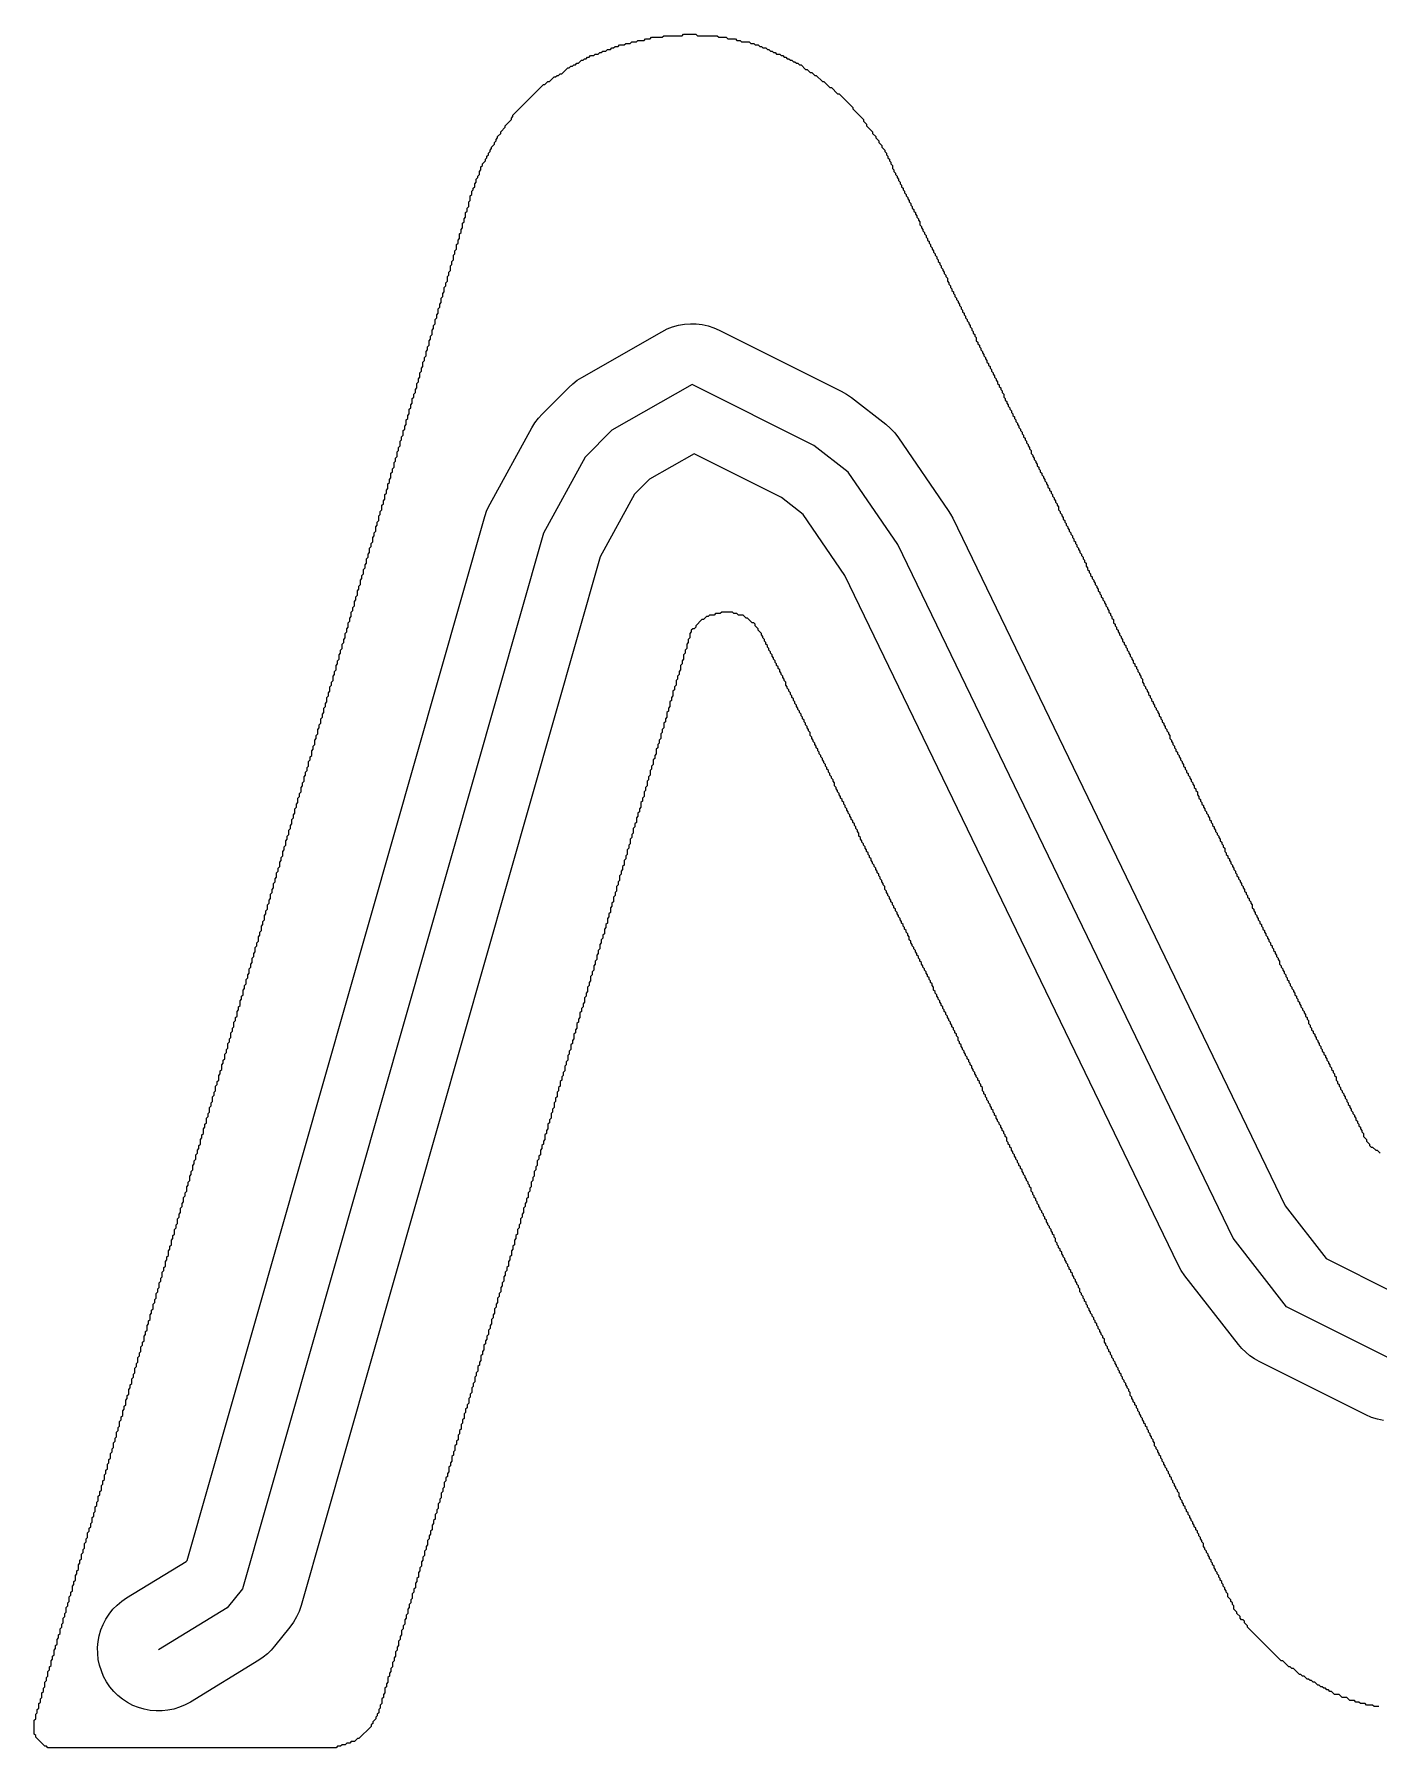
# Model space of a CAD drawing. Header units: millimetres. Extents: x 0 to 1730, y 0 to 225.
# Drawn here: x 904.6 to 992.8, y 56.8 to 169.2 of the extents above; entities that cross this region are included whole.
import ezdxf

# ---------------------------------------------------------------- set-up
doc = ezdxf.new("R2010")
doc.units = ezdxf.units.MM
for name, color, linetype in [('CENTERLINE', 1, 'Continuous'), ('GROOVE_8MM', 3, 'Continuous'), ('OUTLINE', 7, 'Continuous')]:
    doc.layers.add(name, color=color, linetype=linetype)

msp = doc.modelspace()

# ---------------------------------------------------------------- linework, layer by layer
at = {"layer": 'CENTERLINE'}
msp.add_lwpolyline([(1072.5, 63.22), (1067.5, 66.72), (1049.75, 134.72), (1046.25, 141.22), (1040.25, 145.47), (1039.5, 145.47), (1031, 141.22), (1027, 136.22), (1004.75, 90.22), (1001.5, 85.97), (993.75, 82.22), (986.75, 85.72), (983.25, 90.22), (961.25, 135.72), (958, 140.47), (955.75, 142.22), (947.75, 146.22), (942.5, 143.22), (940.75, 141.47), (938, 136.47), (918.25, 67.22), (917.25, 65.97), (912.75, 63.22)], dxfattribs=at)
at = {"layer": 'GROOVE_8MM'}
msp.add_lwpolyline([(993.12, 78.27), (992.72, 78.35), (992.33, 78.47), (991.96, 78.64), (984.96, 82.14), (984.65, 82.31), (984.35, 82.51), (984.08, 82.74), (983.82, 82.99), (983.59, 83.26), (980.09, 87.76), (979.85, 88.11), (979.65, 88.47), (957.78, 133.7), (955.05, 137.69), (953.61, 138.81), (947.88, 141.68), (944.95, 140.01), (943.98, 139.04), (941.72, 134.93), (922.1, 66.12), (921.97, 65.74), (921.8, 65.38), (921.61, 65.04), (921.37, 64.72), (920.37, 63.47), (920.14, 63.2), (919.89, 62.96), (919.62, 62.75), (919.34, 62.55), (914.84, 59.8), (914.49, 59.61), (914.13, 59.46), (913.76, 59.34), (913.37, 59.26), (912.98, 59.22), (912.59, 59.22), (912.2, 59.25), (911.81, 59.33), (911.43, 59.44), (911.07, 59.58), (910.72, 59.77), (910.39, 59.98), (910.09, 60.23), (909.81, 60.5), (909.56, 60.8), (909.34, 61.13), (909.15, 61.47), (909, 61.84), (908.88, 62.21), (908.8, 62.59), (908.76, 62.98), (908.75, 63.38), (908.79, 63.77), (908.86, 64.15), (908.97, 64.53), (909.12, 64.89), (909.3, 65.24), (909.52, 65.57), (909.76, 65.88), (910.04, 66.16), (910.34, 66.41), (910.66, 66.63), (914.57, 69.01), (914.62, 69.09), (934.15, 137.56), (934.3, 137.99), (934.5, 138.39), (937.25, 143.39), (937.44, 143.71), (937.67, 144.02), (937.92, 144.29), (939.67, 146.04), (939.93, 146.28), (940.22, 146.5), (940.52, 146.69), (945.77, 149.69), (946.12, 149.87), (946.48, 150.01), (946.86, 150.12), (947.25, 150.18), (947.64, 150.21), (948.03, 150.21), (948.42, 150.16), (948.81, 150.07), (949.18, 149.95), (949.54, 149.79), (957.54, 145.79), (957.88, 145.6), (958.21, 145.37), (960.46, 143.62), (960.77, 143.35), (961.05, 143.05), (961.3, 142.72), (964.55, 137.97), (964.71, 137.72), (964.85, 137.46), (986.67, 92.34), (989.35, 88.89), (993.78, 86.67)], dxfattribs=at)
at = {"layer": 'OUTLINE'}
msp.add_lwpolyline([(992.8, 59.5), (992.5, 59.5), (992.4, 59.6), (992, 59.6), (991.9, 59.7), (991.6, 59.7), (991.5, 59.8), (991.3, 59.8), (991.2, 59.9), (990.9, 59.9), (990.7, 60.1), (990.4, 60.1), (990.2, 60.3), (989.9, 60.3), (989.7, 60.5), (989.6, 60.5), (989.5, 60.6), (989.4, 60.6), (989.3, 60.7), (989.2, 60.7), (989.1, 60.8), (989, 60.8), (988.9, 60.9), (988.8, 60.9), (988.6, 61.1), (988.5, 61.1), (988.4, 61.2), (988.3, 61.2), (988.2, 61.3), (988.1, 61.3), (987.9, 61.5), (987.8, 61.5), (987.7, 61.6), (987.6, 61.6), (987.2, 62), (987.1, 62), (987, 62.1), (986.9, 62.1), (986.5, 62.5), (986.4, 62.5), (984.2, 64.7), (984.2, 64.8), (984, 65), (984, 65.1), (983.9, 65.2), (983.8, 65.2), (983.7, 65.3), (983.7, 65.4), (983.5, 65.6), (983.5, 65.7), (983.3, 65.9), (983.3, 66.1), (983.2, 66.2), (983.2, 66.3), (983.1, 66.4), (983.1, 66.5), (982.9, 66.7), (982.9, 66.9), (982.8, 67), (982.8, 67.1), (982.7, 67.2), (982.7, 67.3), (982.6, 67.4), (982.6, 67.5), (982.5, 67.6), (982.5, 67.7), (982.4, 67.8), (982.4, 67.9), (982.3, 68), (982.3, 68.1), (982.2, 68.2), (982.2, 68.3), (982.1, 68.4), (982.1, 68.5), (982, 68.6), (982, 68.7), (981.9, 68.8), (981.9, 68.9), (981.8, 69), (981.8, 69.1), (981.7, 69.2), (981.7, 69.3), (981.6, 69.4), (981.6, 69.5), (981.5, 69.6), (981.5, 69.7), (981.4, 69.8), (981.4, 69.9), (981.3, 70), (981.3, 70.2), (981.2, 70.3), (981.2, 70.4), (981.1, 70.5), (981.1, 70.6), (981, 70.7), (981, 70.8), (980.9, 70.9), (980.9, 71), (980.8, 71.1), (980.8, 71.2), (980.7, 71.3), (980.7, 71.4), (980.6, 71.5), (980.6, 71.6), (980.5, 71.7), (980.5, 71.8), (980.4, 71.9), (980.4, 72), (980.3, 72.1), (980.3, 72.2), (980.2, 72.3), (980.2, 72.4), (980.1, 72.5), (980.1, 72.6), (980, 72.7), (980, 72.8), (979.9, 72.9), (979.9, 73), (979.8, 73.1), (979.8, 73.2), (979.7, 73.3), (979.7, 73.5), (979.6, 73.6), (979.6, 73.7), (979.5, 73.8), (979.5, 73.9), (979.4, 74), (979.4, 74.1), (979.3, 74.2), (979.3, 74.3), (979.2, 74.4), (979.2, 74.5), (979.1, 74.6), (979.1, 74.7), (979, 74.8), (979, 74.9), (978.9, 75), (978.9, 75.1), (978.8, 75.2), (978.8, 75.3), (978.7, 75.4), (978.7, 75.5), (978.6, 75.6), (978.6, 75.7), (978.5, 75.8), (978.5, 75.9), (978.4, 76), (978.4, 76.1), (978.3, 76.2), (978.3, 76.3), (978.2, 76.4), (978.2, 76.5), (978.1, 76.6), (978.1, 76.8), (978, 76.9), (978, 77), (977.9, 77.1), (977.9, 77.2), (977.8, 77.3), (977.8, 77.4), (977.7, 77.5), (977.7, 77.6), (977.6, 77.7), (977.6, 77.8), (977.5, 77.9), (977.5, 78), (977.4, 78.1), (977.4, 78.2), (977.3, 78.3), (977.3, 78.4), (977.2, 78.5), (977.2, 78.6), (977.1, 78.7), (977.1, 78.8), (977, 78.9), (977, 79), (976.9, 79.1), (976.9, 79.2), (976.8, 79.3), (976.8, 79.4), (976.7, 79.5), (976.7, 79.6), (976.6, 79.7), (976.6, 79.8), (976.5, 79.9), (976.5, 80.1), (976.4, 80.2), (976.4, 80.3), (976.3, 80.4), (976.3, 80.5), (976.2, 80.6), (976.2, 80.7), (976.1, 80.8), (976.1, 80.9), (976, 81), (976, 81.1), (975.9, 81.2), (975.9, 81.3), (975.8, 81.4), (975.8, 81.5), (975.7, 81.6), (975.7, 81.7), (975.6, 81.8), (975.6, 81.9), (975.5, 82), (975.5, 82.1), (975.4, 82.2), (975.4, 82.3), (975.3, 82.4), (975.3, 82.5), (975.2, 82.6), (975.2, 82.7), (975.1, 82.8), (975.1, 82.9), (975, 83), (975, 83.1), (974.9, 83.2), (974.9, 83.3), (974.8, 83.4), (974.8, 83.6), (974.7, 83.7), (974.7, 83.8), (974.6, 83.9), (974.6, 84), (974.5, 84.1), (974.5, 84.2), (974.4, 84.3), (974.4, 84.4), (974.3, 84.5), (974.3, 84.6), (974.2, 84.7), (974.2, 84.8), (974.1, 84.9), (974.1, 85), (974, 85.1), (974, 85.2), (973.9, 85.3), (973.9, 85.4), (973.8, 85.5), (973.8, 85.6), (973.7, 85.7), (973.7, 85.8), (973.6, 85.9), (973.6, 86), (973.5, 86.1), (973.5, 86.2), (973.4, 86.3), (973.4, 86.4), (973.3, 86.5), (973.3, 86.6), (973.2, 86.7), (973.2, 86.9), (973.1, 87), (973.1, 87.1), (973, 87.2), (973, 87.3), (972.9, 87.4), (972.9, 87.5), (972.8, 87.6), (972.8, 87.7), (972.7, 87.8), (972.7, 87.9), (972.6, 88), (972.6, 88.1), (972.5, 88.2), (972.5, 88.3), (972.4, 88.4), (972.4, 88.5), (972.3, 88.6), (972.3, 88.7), (972.2, 88.8), (972.2, 88.9), (972.1, 89), (972.1, 89.1), (972, 89.2), (972, 89.3), (971.9, 89.4), (971.9, 89.5), (971.8, 89.6), (971.8, 89.7), (971.7, 89.8), (971.7, 89.9), (971.6, 90), (971.6, 90.2), (971.5, 90.3), (971.5, 90.4), (971.4, 90.5), (971.4, 90.6), (971.3, 90.7), (971.3, 90.8), (971.2, 90.9), (971.2, 91), (971.1, 91.1), (971.1, 91.2), (971, 91.3), (971, 91.4), (970.9, 91.5), (970.9, 91.6), (970.8, 91.7), (970.8, 91.8), (970.7, 91.9), (970.7, 92), (970.6, 92.1), (970.6, 92.2), (970.5, 92.3), (970.5, 92.4), (970.4, 92.5), (970.4, 92.6), (970.3, 92.7), (970.3, 92.8), (970.2, 92.9), (970.2, 93), (970.1, 93.1), (970.1, 93.2), (970, 93.3), (970, 93.5), (969.9, 93.6), (969.9, 93.7), (969.8, 93.8), (969.8, 93.9), (969.7, 94), (969.7, 94.1), (969.6, 94.2), (969.6, 94.3), (969.5, 94.4), (969.5, 94.5), (969.4, 94.6), (969.4, 94.7), (969.3, 94.8), (969.3, 94.9), (969.2, 95), (969.2, 95.1), (969.1, 95.2), (969.1, 95.3), (969, 95.4), (969, 95.5), (968.9, 95.6), (968.9, 95.7), (968.8, 95.8), (968.8, 95.9), (968.7, 96), (968.7, 96.1), (968.6, 96.2), (968.6, 96.3), (968.5, 96.4), (968.5, 96.5), (968.4, 96.6), (968.4, 96.8), (968.3, 96.9), (968.3, 97), (968.2, 97.1), (968.2, 97.2), (968.1, 97.3), (968.1, 97.4), (968, 97.5), (968, 97.6), (967.9, 97.7), (967.9, 97.8), (967.8, 97.9), (967.8, 98), (967.7, 98.1), (967.7, 98.2), (967.6, 98.3), (967.6, 98.4), (967.5, 98.5), (967.5, 98.6), (967.4, 98.7), (967.4, 98.8), (967.3, 98.9), (967.3, 99), (967.2, 99.1), (967.2, 99.2), (967.1, 99.3), (967.1, 99.4), (967, 99.5), (967, 99.6), (966.9, 99.7), (966.9, 99.8), (966.8, 99.9), (966.8, 100.1), (966.7, 100.2), (966.7, 100.3), (966.6, 100.4), (966.6, 100.5), (966.5, 100.6), (966.5, 100.7), (966.4, 100.8), (966.4, 100.9), (966.3, 101), (966.3, 101.1), (966.2, 101.2), (966.2, 101.3), (966.1, 101.4), (966.1, 101.5), (966, 101.6), (966, 101.7), (965.9, 101.8), (965.9, 101.9), (965.8, 102), (965.8, 102.1), (965.7, 102.2), (965.7, 102.3), (965.6, 102.4), (965.6, 102.5), (965.5, 102.6), (965.5, 102.7), (965.4, 102.8), (965.4, 102.9), (965.3, 103), (965.3, 103.1), (965.2, 103.2), (965.2, 103.4), (965.1, 103.5), (965.1, 103.6), (965, 103.7), (965, 103.8), (964.9, 103.9), (964.9, 104), (964.8, 104.1), (964.8, 104.2), (964.7, 104.3), (964.7, 104.4), (964.6, 104.5), (964.6, 104.6), (964.5, 104.7), (964.5, 104.8), (964.4, 104.9), (964.4, 105), (964.3, 105.1), (964.3, 105.2), (964.2, 105.3), (964.2, 105.4), (964.1, 105.5), (964.1, 105.6), (964, 105.7), (964, 105.8), (963.9, 105.9), (963.9, 106), (963.8, 106.1), (963.8, 106.2), (963.7, 106.3), (963.7, 106.4), (963.6, 106.5), (963.6, 106.7), (963.5, 106.8), (963.5, 106.9), (963.4, 107), (963.4, 107.1), (963.3, 107.2), (963.3, 107.3), (963.2, 107.4), (963.2, 107.5), (963.1, 107.6), (963.1, 107.7), (963, 107.8), (963, 107.9), (962.9, 108), (962.9, 108.1), (962.8, 108.2), (962.8, 108.3), (962.7, 108.4), (962.7, 108.5), (962.6, 108.6), (962.6, 108.7), (962.5, 108.8), (962.5, 108.9), (962.4, 109), (962.4, 109.1), (962.3, 109.2), (962.3, 109.3), (962.2, 109.4), (962.2, 109.5), (962.1, 109.6), (962.1, 109.7), (962, 109.8), (962, 110), (961.9, 110.1), (961.9, 110.2), (961.8, 110.3), (961.8, 110.4), (961.7, 110.5), (961.7, 110.6), (961.6, 110.7), (961.6, 110.8), (961.5, 110.9), (961.5, 111), (961.4, 111.1), (961.4, 111.2), (961.3, 111.3), (961.3, 111.4), (961.2, 111.5), (961.2, 111.6), (961.1, 111.7), (961.1, 111.8), (961, 111.9), (961, 112), (960.9, 112.1), (960.9, 112.2), (960.8, 112.3), (960.8, 112.4), (960.7, 112.5), (960.7, 112.6), (960.6, 112.7), (960.6, 112.8), (960.5, 112.9), (960.5, 113), (960.4, 113.1), (960.4, 113.3), (960.3, 113.4), (960.3, 113.5), (960.2, 113.6), (960.2, 113.7), (960.1, 113.8), (960.1, 113.9), (960, 114), (960, 114.1), (959.9, 114.2), (959.9, 114.3), (959.8, 114.4), (959.8, 114.5), (959.7, 114.6), (959.7, 114.7), (959.6, 114.8), (959.6, 114.9), (959.5, 115), (959.5, 115.1), (959.4, 115.2), (959.4, 115.3), (959.3, 115.4), (959.3, 115.5), (959.2, 115.6), (959.2, 115.7), (959.1, 115.8), (959.1, 115.9), (959, 116), (959, 116.1), (958.9, 116.2), (958.9, 116.3), (958.8, 116.4), (958.8, 116.5), (958.7, 116.6), (958.7, 116.8), (958.6, 116.9), (958.6, 117), (958.5, 117.1), (958.5, 117.2), (958.4, 117.3), (958.4, 117.4), (958.3, 117.5), (958.3, 117.6), (958.2, 117.7), (958.2, 117.8), (958.1, 117.9), (958.1, 118), (958, 118.1), (958, 118.2), (957.9, 118.3), (957.9, 118.4), (957.8, 118.5), (957.8, 118.6), (957.7, 118.7), (957.7, 118.8), (957.6, 118.9), (957.6, 119), (957.5, 119.1), (957.5, 119.2), (957.4, 119.3), (957.4, 119.4), (957.3, 119.5), (957.3, 119.6), (957.2, 119.7), (957.2, 119.8), (957.1, 119.9), (957.1, 120.1), (957, 120.2), (957, 120.3), (956.9, 120.4), (956.9, 120.5), (956.8, 120.6), (956.8, 120.7), (956.7, 120.8), (956.7, 120.9), (956.6, 121), (956.6, 121.1), (956.5, 121.2), (956.5, 121.3), (956.4, 121.4), (956.4, 121.5), (956.3, 121.6), (956.3, 121.7), (956.2, 121.8), (956.2, 121.9), (956.1, 122), (956.1, 122.1), (956, 122.2), (956, 122.3), (955.9, 122.4), (955.9, 122.5), (955.8, 122.6), (955.8, 122.7), (955.7, 122.8), (955.7, 122.9), (955.6, 123), (955.6, 123.1), (955.5, 123.2), (955.5, 123.4), (955.4, 123.5), (955.4, 123.6), (955.3, 123.7), (955.3, 123.8), (955.2, 123.9), (955.2, 124), (955.1, 124.1), (955.1, 124.2), (955, 124.3), (955, 124.4), (954.9, 124.5), (954.9, 124.6), (954.8, 124.7), (954.8, 124.8), (954.7, 124.9), (954.7, 125), (954.6, 125.1), (954.6, 125.2), (954.5, 125.3), (954.5, 125.4), (954.4, 125.5), (954.4, 125.6), (954.3, 125.7), (954.3, 125.8), (954.2, 125.9), (954.2, 126), (954.1, 126.1), (954.1, 126.2), (954, 126.3), (954, 126.4), (953.9, 126.5), (953.9, 126.7), (953.8, 126.8), (953.8, 126.9), (953.7, 127), (953.7, 127.1), (953.6, 127.2), (953.6, 127.3), (953.5, 127.4), (953.5, 127.5), (953.4, 127.6), (953.4, 127.7), (953.3, 127.8), (953.3, 127.9), (953.2, 128), (953.2, 128.1), (953.1, 128.2), (953.1, 128.3), (953, 128.4), (953, 128.5), (952.9, 128.6), (952.9, 128.7), (952.8, 128.8), (952.8, 128.9), (952.7, 129), (952.7, 129.1), (952.6, 129.2), (952.6, 129.3), (952.5, 129.4), (952.5, 129.5), (952.4, 129.6), (952.4, 129.7), (952.3, 129.8), (952.3, 129.9), (952.1, 130.1), (952.1, 130.2), (951.9, 130.4), (951.9, 130.5), (951.8, 130.6), (951.7, 130.6), (951.4, 130.9), (951.3, 130.9), (951.1, 131.1), (950.8, 131.1), (950.7, 131.2), (950.5, 131.2), (950.4, 131.3), (949.7, 131.3), (949.6, 131.2), (949.3, 131.2), (949.2, 131.1), (948.9, 131.1), (948.8, 131), (948.7, 131), (948.5, 130.8), (948.4, 130.8), (948, 130.4), (948, 130.3), (947.9, 130.2), (947.8, 130.2), (947.7, 130.1), (947.7, 130), (947.6, 129.9), (947.6, 129.6), (947.5, 129.5), (947.5, 129.3), (947.4, 129.2), (947.4, 128.9), (947.3, 128.8), (947.3, 128.6), (947.2, 128.5), (947.2, 128.2), (947.1, 128.1), (947.1, 127.9), (947, 127.8), (947, 127.5), (946.9, 127.4), (946.9, 127.2), (946.8, 127.1), (946.8, 126.9), (946.7, 126.8), (946.7, 126.5), (946.6, 126.4), (946.6, 126.2), (946.5, 126.1), (946.5, 125.8), (946.4, 125.7), (946.4, 125.5), (946.3, 125.4), (946.3, 125.1), (946.2, 125), (946.2, 124.8), (946.1, 124.7), (946.1, 124.4), (946, 124.3), (946, 124.1), (945.9, 124), (945.9, 123.7), (945.8, 123.6), (945.8, 123.4), (945.7, 123.3), (945.7, 123), (945.6, 122.9), (945.6, 122.7), (945.5, 122.6), (945.5, 122.4), (945.4, 122.3), (945.4, 122), (945.3, 121.9), (945.3, 121.7), (945.2, 121.6), (945.2, 121.3), (945.1, 121.2), (945.1, 121), (945, 120.9), (945, 120.6), (944.9, 120.5), (944.9, 120.3), (944.8, 120.2), (944.8, 119.9), (944.7, 119.8), (944.7, 119.6), (944.6, 119.5), (944.6, 119.2), (944.5, 119.1), (944.5, 118.9), (944.4, 118.8), (944.4, 118.5), (944.3, 118.4), (944.3, 118.2), (944.2, 118.1), (944.2, 117.9), (944.1, 117.8), (944.1, 117.5), (944, 117.4), (944, 117.2), (943.9, 117.1), (943.9, 116.8), (943.8, 116.7), (943.8, 116.5), (943.7, 116.4), (943.7, 116.1), (943.6, 116), (943.6, 115.8), (943.5, 115.7), (943.5, 115.4), (943.4, 115.3), (943.4, 115.1), (943.3, 115), (943.3, 114.7), (943.2, 114.6), (943.2, 114.4), (943.1, 114.3), (943.1, 114.1), (943, 114), (943, 113.7), (942.9, 113.6), (942.9, 113.4), (942.8, 113.3), (942.8, 113), (942.7, 112.9), (942.7, 112.7), (942.6, 112.6), (942.6, 112.3), (942.5, 112.2), (942.5, 112), (942.4, 111.9), (942.4, 111.6), (942.3, 111.5), (942.3, 111.3), (942.2, 111.2), (942.2, 110.9), (942.1, 110.8), (942.1, 110.6), (942, 110.5), (942, 110.2), (941.9, 110.1), (941.9, 109.9), (941.8, 109.8), (941.8, 109.6), (941.7, 109.5), (941.7, 109.2), (941.6, 109.1), (941.6, 108.9), (941.5, 108.8), (941.5, 108.5), (941.4, 108.4), (941.4, 108.2), (941.3, 108.1), (941.3, 107.8), (941.2, 107.7), (941.2, 107.5), (941.1, 107.4), (941.1, 107.1), (941, 107), (941, 106.8), (940.9, 106.7), (940.9, 106.4), (940.8, 106.3), (940.8, 106.1), (940.7, 106), (940.7, 105.7), (940.6, 105.6), (940.6, 105.4), (940.5, 105.3), (940.5, 105.1), (940.4, 105), (940.4, 104.7), (940.3, 104.6), (940.3, 104.4), (940.2, 104.3), (940.2, 104), (940.1, 103.9), (940.1, 103.7), (940, 103.6), (940, 103.3), (939.9, 103.2), (939.9, 103), (939.8, 102.9), (939.8, 102.6), (939.7, 102.5), (939.7, 102.3), (939.6, 102.2), (939.6, 101.9), (939.5, 101.8), (939.5, 101.6), (939.4, 101.5), (939.4, 101.2), (939.3, 101.1), (939.3, 100.9), (939.2, 100.8), (939.2, 100.6), (939.1, 100.5), (939.1, 100.2), (939, 100.1), (939, 99.9), (938.9, 99.8), (938.9, 99.5), (938.8, 99.4), (938.8, 99.2), (938.7, 99.1), (938.7, 98.8), (938.6, 98.7), (938.6, 98.5), (938.5, 98.4), (938.5, 98.1), (938.4, 98), (938.4, 97.8), (938.3, 97.7), (938.3, 97.4), (938.2, 97.3), (938.2, 97.1), (938.1, 97), (938.1, 96.7), (938, 96.6), (938, 96.4), (937.9, 96.3), (937.9, 96.1), (937.8, 96), (937.8, 95.7), (937.7, 95.6), (937.7, 95.4), (937.6, 95.3), (937.6, 95), (937.5, 94.9), (937.5, 94.7), (937.4, 94.6), (937.4, 94.3), (937.3, 94.2), (937.3, 94), (937.2, 93.9), (937.2, 93.6), (937.1, 93.5), (937.1, 93.3), (937, 93.2), (937, 92.9), (936.9, 92.8), (936.9, 92.6), (936.8, 92.5), (936.8, 92.3), (936.7, 92.2), (936.7, 91.9), (936.6, 91.8), (936.6, 91.6), (936.5, 91.5), (936.5, 91.2), (936.4, 91.1), (936.4, 90.9), (936.3, 90.8), (936.3, 90.5), (936.2, 90.4), (936.2, 90.2), (936.1, 90.1), (936.1, 89.8), (936, 89.7), (936, 89.5), (935.9, 89.4), (935.9, 89.1), (935.8, 89), (935.8, 88.8), (935.7, 88.7), (935.7, 88.4), (935.6, 88.3), (935.6, 88.1), (935.5, 88), (935.5, 87.8), (935.4, 87.7), (935.4, 87.4), (935.3, 87.3), (935.3, 87.1), (935.2, 87), (935.2, 86.7), (935.1, 86.6), (935.1, 86.4), (935, 86.3), (935, 86), (934.9, 85.9), (934.9, 85.7), (934.8, 85.6), (934.8, 85.3), (934.7, 85.2), (934.7, 85), (934.6, 84.9), (934.6, 84.6), (934.5, 84.5), (934.5, 84.3), (934.4, 84.2), (934.4, 83.9), (934.3, 83.8), (934.3, 83.6), (934.2, 83.5), (934.2, 83.3), (934.1, 83.2), (934.1, 82.9), (934, 82.8), (934, 82.6), (933.9, 82.5), (933.9, 82.2), (933.8, 82.1), (933.8, 81.9), (933.7, 81.8), (933.7, 81.5), (933.6, 81.4), (933.6, 81.2), (933.5, 81.1), (933.5, 80.8), (933.4, 80.7), (933.4, 80.5), (933.3, 80.4), (933.3, 80.1), (933.2, 80), (933.2, 79.8), (933.1, 79.7), (933.1, 79.4), (933, 79.3), (933, 79.1), (932.9, 79), (932.9, 78.8), (932.8, 78.7), (932.8, 78.4), (932.7, 78.3), (932.7, 78.1), (932.6, 78), (932.6, 77.7), (932.5, 77.6), (932.5, 77.4), (932.4, 77.3), (932.4, 77), (932.3, 76.9), (932.3, 76.7), (932.2, 76.6), (932.2, 76.3), (932.1, 76.2), (932.1, 76), (932, 75.9), (932, 75.6), (931.9, 75.5), (931.9, 75.3), (931.8, 75.2), (931.8, 74.9), (931.7, 74.8), (931.7, 74.6), (931.6, 74.5), (931.6, 74.3), (931.5, 74.2), (931.5, 73.9), (931.4, 73.8), (931.4, 73.6), (931.3, 73.5), (931.3, 73.2), (931.2, 73.1), (931.2, 72.9), (931.1, 72.8), (931.1, 72.5), (931, 72.4), (931, 72.2), (930.9, 72.1), (930.9, 71.8), (930.8, 71.7), (930.8, 71.5), (930.7, 71.4), (930.7, 71.1), (930.6, 71), (930.6, 70.8), (930.5, 70.7), (930.5, 70.5), (930.4, 70.4), (930.4, 70.1), (930.3, 70), (930.3, 69.8), (930.2, 69.7), (930.2, 69.4), (930.1, 69.3), (930.1, 69.1), (930, 69), (930, 68.7), (929.9, 68.6), (929.9, 68.4), (929.8, 68.3), (929.8, 68), (929.7, 67.9), (929.7, 67.7), (929.6, 67.6), (929.6, 67.3), (929.5, 67.2), (929.5, 67), (929.4, 66.9), (929.4, 66.6), (929.3, 66.5), (929.3, 66.3), (929.2, 66.2), (929.2, 66), (929.1, 65.9), (929.1, 65.6), (929, 65.5), (929, 65.3), (928.9, 65.2), (928.9, 64.9), (928.8, 64.8), (928.8, 64.6), (928.7, 64.5), (928.7, 64.2), (928.6, 64.1), (928.6, 63.9), (928.5, 63.8), (928.5, 63.5), (928.4, 63.4), (928.4, 63.2), (928.3, 63.1), (928.3, 62.8), (928.2, 62.7), (928.2, 62.5), (928.1, 62.4), (928.1, 62.1), (928, 62), (928, 61.8), (927.9, 61.7), (927.9, 61.5), (927.8, 61.4), (927.8, 61.1), (927.7, 61), (927.7, 60.8), (927.6, 60.7), (927.6, 60.4), (927.5, 60.3), (927.5, 60.1), (927.4, 60), (927.4, 59.7), (927.3, 59.6), (927.3, 59.4), (927.2, 59.3), (927.2, 59.1), (927.1, 59), (927.1, 58.9), (927, 58.8), (927, 58.7), (926.8, 58.5), (926.8, 58.4), (926.7, 58.3), (926.7, 58.2), (925.9, 57.4), (925.8, 57.4), (925.6, 57.2), (925.4, 57.2), (925.3, 57.1), (925.1, 57.1), (925, 57), (924.8, 57), (924.7, 56.9), (924.5, 56.9), (924.4, 56.8), (905.5, 56.8), (905.4, 56.9), (905.3, 56.9), (904.7, 57.5), (904.7, 57.6), (904.6, 57.7), (904.6, 58.6), (904.7, 58.7), (904.7, 59), (904.8, 59.1), (904.8, 59.3), (904.9, 59.4), (904.9, 59.7), (905, 59.8), (905, 60), (905.1, 60.1), (905.1, 60.4), (905.2, 60.5), (905.2, 60.7), (905.3, 60.8), (905.3, 61.1), (905.4, 61.2), (905.4, 61.4), (905.5, 61.5), (905.5, 61.8), (905.6, 61.9), (905.6, 62.1), (905.7, 62.2), (905.7, 62.5), (905.8, 62.6), (905.8, 62.8), (905.9, 62.9), (905.9, 63.2), (906, 63.3), (906, 63.5), (906.1, 63.6), (906.1, 63.9), (906.2, 64), (906.2, 64.2), (906.3, 64.3), (906.3, 64.6), (906.4, 64.7), (906.4, 64.9), (906.5, 65), (906.5, 65.3), (906.6, 65.4), (906.6, 65.6), (906.7, 65.7), (906.7, 66), (906.8, 66.1), (906.8, 66.3), (906.9, 66.4), (906.9, 66.7), (907, 66.8), (907, 67), (907.1, 67.1), (907.1, 67.4), (907.2, 67.5), (907.2, 67.7), (907.3, 67.8), (907.3, 68.1), (907.4, 68.2), (907.4, 68.4), (907.5, 68.5), (907.5, 68.8), (907.6, 68.9), (907.6, 69.1), (907.7, 69.2), (907.7, 69.5), (907.8, 69.6), (907.8, 69.8), (907.9, 69.9), (907.9, 70.2), (908, 70.3), (908, 70.5), (908.1, 70.6), (908.1, 70.9), (908.2, 71), (908.2, 71.2), (908.3, 71.3), (908.3, 71.5), (908.4, 71.6), (908.4, 71.9), (908.5, 72), (908.5, 72.2), (908.6, 72.3), (908.6, 72.6), (908.7, 72.7), (908.7, 72.9), (908.8, 73), (908.8, 73.3), (908.9, 73.4), (908.9, 73.6), (909, 73.7), (909, 74), (909.1, 74.1), (909.1, 74.3), (909.2, 74.4), (909.2, 74.7), (909.3, 74.8), (909.3, 75), (909.4, 75.1), (909.4, 75.4), (909.5, 75.5), (909.5, 75.7), (909.6, 75.8), (909.6, 76.1), (909.7, 76.2), (909.7, 76.4), (909.8, 76.5), (909.8, 76.8), (909.9, 76.9), (909.9, 77.1), (910, 77.2), (910, 77.5), (910.1, 77.6), (910.1, 77.8), (910.2, 77.9), (910.2, 78.2), (910.3, 78.3), (910.3, 78.5), (910.4, 78.6), (910.4, 78.9), (910.5, 79), (910.5, 79.2), (910.6, 79.3), (910.6, 79.6), (910.7, 79.7), (910.7, 79.9), (910.8, 80), (910.8, 80.3), (910.9, 80.4), (910.9, 80.6), (911, 80.7), (911, 81), (911.1, 81.1), (911.1, 81.3), (911.2, 81.4), (911.2, 81.7), (911.3, 81.8), (911.3, 82), (911.4, 82.1), (911.4, 82.4), (911.5, 82.5), (911.5, 82.7), (911.6, 82.8), (911.6, 83.1), (911.7, 83.2), (911.7, 83.4), (911.8, 83.5), (911.8, 83.8), (911.9, 83.9), (911.9, 84.1), (912, 84.2), (912, 84.5), (912.1, 84.6), (912.1, 84.8), (912.2, 84.9), (912.2, 85.2), (912.3, 85.3), (912.3, 85.5), (912.4, 85.6), (912.4, 85.9), (912.5, 86), (912.5, 86.2), (912.6, 86.3), (912.6, 86.6), (912.7, 86.7), (912.7, 86.9), (912.8, 87), (912.8, 87.3), (912.9, 87.4), (912.9, 87.6), (913, 87.7), (913, 88), (913.1, 88.1), (913.1, 88.3), (913.2, 88.4), (913.2, 88.7), (913.3, 88.8), (913.3, 89), (913.4, 89.1), (913.4, 89.4), (913.5, 89.5), (913.5, 89.7), (913.6, 89.8), (913.6, 90.1), (913.7, 90.2), (913.7, 90.4), (913.8, 90.5), (913.8, 90.8), (913.9, 90.9), (913.9, 91.1), (914, 91.2), (914, 91.5), (914.1, 91.6), (914.1, 91.8), (914.2, 91.9), (914.2, 92.2), (914.3, 92.3), (914.3, 92.5), (914.4, 92.6), (914.4, 92.9), (914.5, 93), (914.5, 93.2), (914.6, 93.3), (914.6, 93.6), (914.7, 93.7), (914.7, 93.9), (914.8, 94), (914.8, 94.3), (914.9, 94.4), (914.9, 94.6), (915, 94.7), (915, 95), (915.1, 95.1), (915.1, 95.3), (915.2, 95.4), (915.2, 95.7), (915.3, 95.8), (915.3, 96), (915.4, 96.1), (915.4, 96.3), (915.5, 96.4), (915.5, 96.7), (915.6, 96.8), (915.6, 97), (915.7, 97.1), (915.7, 97.4), (915.8, 97.5), (915.8, 97.7), (915.9, 97.8), (915.9, 98.1), (916, 98.2), (916, 98.4), (916.1, 98.5), (916.1, 98.8), (916.2, 98.9), (916.2, 99.1), (916.3, 99.2), (916.3, 99.5), (916.4, 99.6), (916.4, 99.8), (916.5, 99.9), (916.5, 100.2), (916.6, 100.3), (916.6, 100.5), (916.7, 100.6), (916.7, 100.9), (916.8, 101), (916.8, 101.2), (916.9, 101.3), (916.9, 101.6), (917, 101.7), (917, 101.9), (917.1, 102), (917.1, 102.3), (917.2, 102.4), (917.2, 102.6), (917.3, 102.7), (917.3, 103), (917.4, 103.1), (917.4, 103.3), (917.5, 103.4), (917.5, 103.7), (917.6, 103.8), (917.6, 104), (917.7, 104.1), (917.7, 104.4), (917.8, 104.5), (917.8, 104.7), (917.9, 104.8), (917.9, 105.1), (918, 105.2), (918, 105.4), (918.1, 105.5), (918.1, 105.8), (918.2, 105.9), (918.2, 106.1), (918.3, 106.2), (918.3, 106.5), (918.4, 106.6), (918.4, 106.8), (918.5, 106.9), (918.5, 107.2), (918.6, 107.3), (918.6, 107.5), (918.7, 107.6), (918.7, 107.9), (918.8, 108), (918.8, 108.2), (918.9, 108.3), (918.9, 108.6), (919, 108.7), (919, 108.9), (919.1, 109), (919.1, 109.3), (919.2, 109.4), (919.2, 109.6), (919.3, 109.7), (919.3, 110), (919.4, 110.1), (919.4, 110.3), (919.5, 110.4), (919.5, 110.7), (919.6, 110.8), (919.6, 111), (919.7, 111.1), (919.7, 111.4), (919.8, 111.5), (919.8, 111.7), (919.9, 111.8), (919.9, 112.1), (920, 112.2), (920, 112.4), (920.1, 112.5), (920.1, 112.8), (920.2, 112.9), (920.2, 113.1), (920.3, 113.2), (920.3, 113.5), (920.4, 113.6), (920.4, 113.8), (920.5, 113.9), (920.5, 114.2), (920.6, 114.3), (920.6, 114.5), (920.7, 114.6), (920.7, 114.9), (920.8, 115), (920.8, 115.2), (920.9, 115.3), (920.9, 115.6), (921, 115.7), (921, 115.9), (921.1, 116), (921.1, 116.3), (921.2, 116.4), (921.2, 116.6), (921.3, 116.7), (921.3, 117), (921.4, 117.1), (921.4, 117.3), (921.5, 117.4), (921.5, 117.7), (921.6, 117.8), (921.6, 118), (921.7, 118.1), (921.7, 118.4), (921.8, 118.5), (921.8, 118.7), (921.9, 118.8), (921.9, 119.1), (922, 119.2), (922, 119.4), (922.1, 119.5), (922.1, 119.8), (922.2, 119.9), (922.2, 120.1), (922.3, 120.2), (922.3, 120.5), (922.4, 120.6), (922.4, 120.8), (922.5, 120.9), (922.5, 121.1), (922.6, 121.2), (922.6, 121.5), (922.7, 121.6), (922.7, 121.8), (922.8, 121.9), (922.8, 122.2), (922.9, 122.3), (922.9, 122.5), (923, 122.6), (923, 122.9), (923.1, 123), (923.1, 123.2), (923.2, 123.3), (923.2, 123.6), (923.3, 123.7), (923.3, 123.9), (923.4, 124), (923.4, 124.3), (923.5, 124.4), (923.5, 124.6), (923.6, 124.7), (923.6, 125), (923.7, 125.1), (923.7, 125.3), (923.8, 125.4), (923.8, 125.7), (923.9, 125.8), (923.9, 126), (924, 126.1), (924, 126.4), (924.1, 126.5), (924.1, 126.7), (924.2, 126.8), (924.2, 127.1), (924.3, 127.2), (924.3, 127.4), (924.4, 127.5), (924.4, 127.8), (924.5, 127.9), (924.5, 128.1), (924.6, 128.2), (924.6, 128.5), (924.7, 128.6), (924.7, 128.8), (924.8, 128.9), (924.8, 129.2), (924.9, 129.3), (924.9, 129.5), (925, 129.6), (925, 129.9), (925.1, 130), (925.1, 130.2), (925.2, 130.3), (925.2, 130.6), (925.3, 130.7), (925.3, 130.9), (925.4, 131), (925.4, 131.3), (925.5, 131.4), (925.5, 131.6), (925.6, 131.7), (925.6, 132), (925.7, 132.1), (925.7, 132.3), (925.8, 132.4), (925.8, 132.7), (925.9, 132.8), (925.9, 133), (926, 133.1), (926, 133.4), (926.1, 133.5), (926.1, 133.7), (926.2, 133.8), (926.2, 134.1), (926.3, 134.2), (926.3, 134.4), (926.4, 134.5), (926.4, 134.8), (926.5, 134.9), (926.5, 135.1), (926.6, 135.2), (926.6, 135.5), (926.7, 135.6), (926.7, 135.8), (926.8, 135.9), (926.8, 136.2), (926.9, 136.3), (926.9, 136.5), (927, 136.6), (927, 136.9), (927.1, 137), (927.1, 137.2), (927.2, 137.3), (927.2, 137.6), (927.3, 137.7), (927.3, 137.9), (927.4, 138), (927.4, 138.3), (927.5, 138.4), (927.5, 138.6), (927.6, 138.7), (927.6, 139), (927.7, 139.1), (927.7, 139.3), (927.8, 139.4), (927.8, 139.7), (927.9, 139.8), (927.9, 140), (928, 140.1), (928, 140.4), (928.1, 140.5), (928.1, 140.7), (928.2, 140.8), (928.2, 141.1), (928.3, 141.2), (928.3, 141.4), (928.4, 141.5), (928.4, 141.8), (928.5, 141.9), (928.5, 142.1), (928.6, 142.2), (928.6, 142.5), (928.7, 142.6), (928.7, 142.8), (928.8, 142.9), (928.8, 143.2), (928.9, 143.3), (928.9, 143.5), (929, 143.6), (929, 143.9), (929.1, 144), (929.1, 144.2), (929.2, 144.3), (929.2, 144.6), (929.3, 144.7), (929.3, 144.9), (929.4, 145), (929.4, 145.3), (929.5, 145.4), (929.5, 145.6), (929.6, 145.7), (929.6, 145.9), (929.7, 146), (929.7, 146.3), (929.8, 146.4), (929.8, 146.6), (929.9, 146.7), (929.9, 147), (930, 147.1), (930, 147.3), (930.1, 147.4), (930.1, 147.7), (930.2, 147.8), (930.2, 148), (930.3, 148.1), (930.3, 148.4), (930.4, 148.5), (930.4, 148.7), (930.5, 148.8), (930.5, 149.1), (930.6, 149.2), (930.6, 149.4), (930.7, 149.5), (930.7, 149.8), (930.8, 149.9), (930.8, 150.1), (930.9, 150.2), (930.9, 150.5), (931, 150.6), (931, 150.8), (931.1, 150.9), (931.1, 151.2), (931.2, 151.3), (931.2, 151.5), (931.3, 151.6), (931.3, 151.9), (931.4, 152), (931.4, 152.2), (931.5, 152.3), (931.5, 152.6), (931.6, 152.7), (931.6, 152.9), (931.7, 153), (931.7, 153.3), (931.8, 153.4), (931.8, 153.6), (931.9, 153.7), (931.9, 154), (932, 154.1), (932, 154.3), (932.1, 154.4), (932.1, 154.7), (932.2, 154.8), (932.2, 155), (932.3, 155.1), (932.3, 155.4), (932.4, 155.5), (932.4, 155.7), (932.5, 155.8), (932.5, 156.1), (932.6, 156.2), (932.6, 156.4), (932.7, 156.5), (932.7, 156.8), (932.8, 156.9), (932.8, 157.1), (932.9, 157.2), (932.9, 157.5), (933, 157.6), (933, 157.8), (933.1, 157.9), (933.1, 158.2), (933.2, 158.3), (933.2, 158.6), (933.3, 158.7), (933.3, 158.9), (933.4, 159), (933.4, 159.1), (933.5, 159.2), (933.5, 159.4), (933.6, 159.5), (933.6, 159.7), (933.7, 159.8), (933.7, 159.9), (933.8, 160), (933.8, 160.2), (933.9, 160.3), (933.9, 160.5), (934, 160.6), (934, 160.7), (934.2, 160.9), (934.2, 161), (934.3, 161.1), (934.3, 161.2), (934.4, 161.3), (934.4, 161.4), (934.5, 161.5), (934.5, 161.6), (934.6, 161.7), (934.6, 161.8), (934.8, 162), (934.8, 162.1), (934.9, 162.2), (934.9, 162.3), (935, 162.4), (935, 162.5), (935.2, 162.7), (935.2, 162.8), (935.5, 163.1), (935.5, 163.2), (935.9, 163.6), (935.9, 163.7), (936, 163.8), (936, 163.9), (938, 165.9), (938.1, 165.9), (938.3, 166.1), (938.4, 166.1), (938.7, 166.4), (938.8, 166.4), (938.9, 166.5), (939, 166.5), (939.1, 166.6), (939.2, 166.6), (939.6, 167), (939.7, 167), (939.8, 167.1), (939.9, 167.1), (940, 167.2), (940.1, 167.2), (940.2, 167.3), (940.3, 167.3), (940.5, 167.5), (940.6, 167.5), (940.7, 167.6), (940.8, 167.6), (940.9, 167.7), (941, 167.7), (941.1, 167.8), (941.3, 167.8), (941.4, 167.9), (941.6, 167.9), (941.7, 168), (941.8, 168), (941.9, 168.1), (942.1, 168.1), (942.2, 168.2), (942.4, 168.2), (942.5, 168.3), (942.6, 168.3), (942.7, 168.4), (942.9, 168.4), (943, 168.5), (943.3, 168.5), (943.4, 168.6), (943.7, 168.6), (943.8, 168.7), (944.1, 168.7), (944.2, 168.8), (944.6, 168.8), (944.7, 168.9), (945, 168.9), (945.1, 169), (945.8, 169), (945.9, 169.1), (947.1, 169.1), (947.2, 169.2), (948, 169.2), (948.1, 169.1), (949.4, 169.1), (949.4, 169.1), (949.5, 169), (950, 169), (950.1, 168.9), (950.6, 168.9), (950.7, 168.8), (950.9, 168.8), (951, 168.7), (951.5, 168.7), (951.6, 168.6), (951.8, 168.6), (951.9, 168.5), (952.1, 168.5), (952.2, 168.4), (952.3, 168.4), (952.4, 168.3), (952.6, 168.3), (952.7, 168.2), (952.8, 168.2), (952.9, 168.1), (953, 168.1), (953.1, 168), (953.2, 168), (953.3, 167.9), (953.5, 167.9), (953.6, 167.8), (953.7, 167.8), (953.8, 167.7), (953.9, 167.7), (954, 167.6), (954.1, 167.6), (954.2, 167.5), (954.3, 167.5), (954.4, 167.4), (954.5, 167.4), (954.6, 167.3), (954.7, 167.3), (954.8, 167.2), (954.9, 167.2), (955.2, 166.9), (955.3, 166.9), (955.5, 166.7), (955.6, 166.7), (955.8, 166.5), (955.9, 166.5), (956.3, 166.1), (956.4, 166.1), (956.8, 165.7), (956.9, 165.7), (957.3, 165.3), (957.4, 165.3), (958.3, 164.4), (958.3, 164.3), (959, 163.6), (959, 163.5), (959.2, 163.3), (959.2, 163.2), (959.6, 162.8), (959.6, 162.7), (959.8, 162.5), (959.8, 162.4), (960, 162.2), (960, 162.1), (960.2, 161.9), (960.2, 161.8), (960.4, 161.6), (960.4, 161.5), (960.5, 161.4), (960.5, 161.3), (960.6, 161.2), (960.6, 161.1), (960.7, 161), (960.7, 160.9), (960.8, 160.8), (960.8, 160.7), (960.9, 160.6), (960.9, 160.4), (961, 160.3), (961, 160.2), (961.1, 160.1), (961.1, 160), (961.2, 159.9), (961.2, 159.8), (961.3, 159.7), (961.3, 159.6), (961.4, 159.5), (961.4, 159.4), (961.5, 159.3), (961.5, 159.2), (961.6, 159.1), (961.6, 159), (961.7, 158.9), (961.7, 158.8), (961.8, 158.7), (961.8, 158.6), (961.9, 158.5), (961.9, 158.4), (962, 158.3), (962, 158.2), (962.1, 158.1), (962.1, 158), (962.2, 157.9), (962.2, 157.8), (962.3, 157.7), (962.3, 157.6), (962.4, 157.5), (962.4, 157.4), (962.5, 157.3), (962.5, 157.2), (962.6, 157.1), (962.6, 157), (962.7, 156.9), (962.7, 156.7), (962.8, 156.6), (962.8, 156.5), (962.9, 156.4), (962.9, 156.3), (963, 156.2), (963, 156.1), (963.1, 156), (963.1, 155.9), (963.2, 155.8), (963.2, 155.7), (963.3, 155.6), (963.3, 155.5), (963.4, 155.4), (963.4, 155.3), (963.5, 155.2), (963.5, 155.1), (963.6, 155), (963.6, 154.9), (963.7, 154.8), (963.7, 154.7), (963.8, 154.6), (963.8, 154.5), (963.9, 154.4), (963.9, 154.3), (964, 154.2), (964, 154.1), (964.1, 154), (964.1, 153.9), (964.2, 153.8), (964.2, 153.7), (964.3, 153.6), (964.3, 153.5), (964.4, 153.4), (964.4, 153.3), (964.5, 153.2), (964.5, 153), (964.6, 152.9), (964.6, 152.8), (964.7, 152.7), (964.7, 152.6), (964.8, 152.5), (964.8, 152.4), (964.9, 152.3), (964.9, 152.2), (965, 152.1), (965, 152), (965.1, 151.9), (965.1, 151.8), (965.2, 151.7), (965.2, 151.6), (965.3, 151.5), (965.3, 151.4), (965.4, 151.3), (965.4, 151.2), (965.5, 151.1), (965.5, 151), (965.6, 150.9), (965.6, 150.8), (965.7, 150.7), (965.7, 150.6), (965.8, 150.5), (965.8, 150.4), (965.9, 150.3), (965.9, 150.2), (966, 150.1), (966, 150), (966.1, 149.9), (966.1, 149.8), (966.2, 149.7), (966.2, 149.6), (966.3, 149.5), (966.3, 149.4), (966.4, 149.3), (966.4, 149.1), (966.5, 149), (966.5, 148.9), (966.6, 148.8), (966.6, 148.7), (966.7, 148.6), (966.7, 148.5), (966.8, 148.4), (966.8, 148.3), (966.9, 148.2), (966.9, 148.1), (967, 148), (967, 147.9), (967.1, 147.8), (967.1, 147.7), (967.2, 147.6), (967.2, 147.5), (967.3, 147.4), (967.3, 147.3), (967.4, 147.2), (967.4, 147.1), (967.5, 147), (967.5, 146.9), (967.6, 146.8), (967.6, 146.7), (967.7, 146.6), (967.7, 146.5), (967.8, 146.4), (967.8, 146.3), (967.9, 146.2), (967.9, 146.1), (968, 146), (968, 145.9), (968.1, 145.8), (968.1, 145.7), (968.2, 145.6), (968.2, 145.4), (968.3, 145.3), (968.3, 145.2), (968.4, 145.1), (968.4, 145), (968.5, 144.9), (968.5, 144.8), (968.6, 144.7), (968.6, 144.6), (968.7, 144.5), (968.7, 144.4), (968.8, 144.3), (968.8, 144.2), (968.9, 144.1), (968.9, 144), (969, 143.9), (969, 143.8), (969.1, 143.7), (969.1, 143.6), (969.2, 143.5), (969.2, 143.4), (969.3, 143.3), (969.3, 143.2), (969.4, 143.1), (969.4, 143), (969.5, 142.9), (969.5, 142.8), (969.6, 142.7), (969.6, 142.6), (969.7, 142.5), (969.7, 142.4), (969.8, 142.3), (969.8, 142.2), (969.9, 142.1), (969.9, 142), (970, 141.9), (970, 141.7), (970.1, 141.6), (970.1, 141.5), (970.2, 141.4), (970.2, 141.3), (970.3, 141.2), (970.3, 141.1), (970.4, 141), (970.4, 140.9), (970.5, 140.8), (970.5, 140.7), (970.6, 140.6), (970.6, 140.5), (970.7, 140.4), (970.7, 140.3), (970.8, 140.2), (970.8, 140.1), (970.9, 140), (970.9, 139.9), (971, 139.8), (971, 139.7), (971.1, 139.6), (971.1, 139.5), (971.2, 139.4), (971.2, 139.3), (971.3, 139.2), (971.3, 139.1), (971.4, 139), (971.4, 138.9), (971.5, 138.8), (971.5, 138.7), (971.6, 138.6), (971.6, 138.5), (971.7, 138.4), (971.7, 138.3), (971.8, 138.2), (971.8, 138), (971.9, 137.9), (971.9, 137.8), (972, 137.7), (972, 137.6), (972.1, 137.5), (972.1, 137.4), (972.2, 137.3), (972.2, 137.2), (972.3, 137.1), (972.3, 137), (972.4, 136.9), (972.4, 136.8), (972.5, 136.7), (972.5, 136.6), (972.6, 136.5), (972.6, 136.4), (972.7, 136.3), (972.7, 136.2), (972.8, 136.1), (972.8, 136), (972.9, 135.9), (972.9, 135.8), (973, 135.7), (973, 135.6), (973.1, 135.5), (973.1, 135.4), (973.2, 135.3), (973.2, 135.2), (973.3, 135.1), (973.3, 135), (973.4, 134.9), (973.4, 134.8), (973.5, 134.7), (973.5, 134.6), (973.6, 134.5), (973.6, 134.3), (973.7, 134.2), (973.7, 134.1), (973.8, 134), (973.8, 133.9), (973.9, 133.8), (973.9, 133.7), (974, 133.6), (974, 133.5), (974.1, 133.4), (974.1, 133.3), (974.2, 133.2), (974.2, 133.1), (974.3, 133), (974.3, 132.9), (974.4, 132.8), (974.4, 132.7), (974.5, 132.6), (974.5, 132.5), (974.6, 132.4), (974.6, 132.3), (974.7, 132.2), (974.7, 132.1), (974.8, 132), (974.8, 131.9), (974.9, 131.8), (974.9, 131.7), (975, 131.6), (975, 131.5), (975.1, 131.4), (975.1, 131.3), (975.2, 131.2), (975.2, 131.1), (975.3, 131), (975.3, 130.9), (975.4, 130.8), (975.4, 130.6), (975.5, 130.5), (975.5, 130.4), (975.6, 130.3), (975.6, 130.2), (975.7, 130.1), (975.7, 130), (975.8, 129.9), (975.8, 129.8), (975.9, 129.7), (975.9, 129.6), (976, 129.5), (976, 129.4), (976.1, 129.3), (976.1, 129.2), (976.2, 129.1), (976.2, 129), (976.3, 128.9), (976.3, 128.8), (976.4, 128.7), (976.4, 128.6), (976.5, 128.5), (976.5, 128.4), (976.6, 128.3), (976.6, 128.2), (976.7, 128.1), (976.7, 128), (976.8, 127.9), (976.8, 127.8), (976.9, 127.7), (976.9, 127.6), (977, 127.5), (977, 127.4), (977.1, 127.3), (977.1, 127.2), (977.2, 127.1), (977.2, 127), (977.3, 126.9), (977.3, 126.7), (977.4, 126.6), (977.4, 126.5), (977.5, 126.4), (977.5, 126.3), (977.6, 126.2), (977.6, 126.1), (977.7, 126), (977.7, 125.9), (977.8, 125.8), (977.8, 125.7), (977.9, 125.6), (977.9, 125.5), (978, 125.4), (978, 125.3), (978.1, 125.2), (978.1, 125.1), (978.2, 125), (978.2, 124.9), (978.3, 124.8), (978.3, 124.7), (978.4, 124.6), (978.4, 124.5), (978.5, 124.4), (978.5, 124.3), (978.6, 124.2), (978.6, 124.1), (978.7, 124), (978.7, 123.9), (978.8, 123.8), (978.8, 123.7), (978.9, 123.6), (978.9, 123.5), (979, 123.4), (979, 123.3), (979.1, 123.2), (979.1, 123), (979.2, 122.9), (979.2, 122.8), (979.3, 122.7), (979.3, 122.6), (979.4, 122.5), (979.4, 122.4), (979.5, 122.3), (979.5, 122.2), (979.6, 122.1), (979.6, 122), (979.7, 121.9), (979.7, 121.8), (979.8, 121.7), (979.8, 121.6), (979.9, 121.5), (979.9, 121.4), (980, 121.3), (980, 121.2), (980.1, 121.1), (980.1, 121), (980.2, 120.9), (980.2, 120.8), (980.3, 120.7), (980.3, 120.6), (980.4, 120.5), (980.4, 120.4), (980.5, 120.3), (980.5, 120.2), (980.6, 120.1), (980.6, 120), (980.7, 119.9), (980.7, 119.8), (980.8, 119.7), (980.8, 119.6), (980.9, 119.5), (980.9, 119.3), (981, 119.2), (981, 119.1), (981.1, 119), (981.1, 118.9), (981.2, 118.8), (981.2, 118.7), (981.3, 118.6), (981.3, 118.5), (981.4, 118.4), (981.4, 118.3), (981.5, 118.2), (981.5, 118.1), (981.6, 118), (981.6, 117.9), (981.7, 117.8), (981.7, 117.7), (981.8, 117.6), (981.8, 117.5), (981.9, 117.4), (981.9, 117.3), (982, 117.2), (982, 117.1), (982.1, 117), (982.1, 116.9), (982.2, 116.8), (982.2, 116.7), (982.3, 116.6), (982.3, 116.5), (982.4, 116.4), (982.4, 116.3), (982.5, 116.2), (982.5, 116.1), (982.6, 116), (982.6, 115.9), (982.7, 115.8), (982.7, 115.6), (982.8, 115.5), (982.8, 115.4), (982.9, 115.3), (982.9, 115.2), (983, 115.1), (983, 115), (983.1, 114.9), (983.1, 114.8), (983.2, 114.7), (983.2, 114.6), (983.3, 114.5), (983.3, 114.4), (983.4, 114.3), (983.4, 114.2), (983.5, 114.1), (983.5, 114), (983.6, 113.9), (983.6, 113.8), (983.7, 113.7), (983.7, 113.6), (983.8, 113.5), (983.8, 113.4), (983.9, 113.3), (983.9, 113.2), (984, 113.1), (984, 113), (984.1, 112.9), (984.1, 112.8), (984.2, 112.7), (984.2, 112.6), (984.3, 112.5), (984.3, 112.4), (984.4, 112.3), (984.4, 112.2), (984.5, 112.1), (984.5, 111.9), (984.6, 111.8), (984.6, 111.7), (984.7, 111.6), (984.7, 111.5), (984.8, 111.4), (984.8, 111.3), (984.9, 111.2), (984.9, 111.1), (985, 111), (985, 110.9), (985.1, 110.8), (985.1, 110.7), (985.2, 110.6), (985.2, 110.5), (985.3, 110.4), (985.3, 110.3), (985.4, 110.2), (985.4, 110.1), (985.5, 110), (985.5, 109.9), (985.6, 109.8), (985.6, 109.7), (985.7, 109.6), (985.7, 109.5), (985.8, 109.4), (985.8, 109.3), (985.9, 109.2), (985.9, 109.1), (986, 109), (986, 108.9), (986.1, 108.8), (986.1, 108.7), (986.2, 108.6), (986.2, 108.5), (986.3, 108.4), (986.3, 108.2), (986.4, 108.1), (986.4, 108), (986.5, 107.9), (986.5, 107.8), (986.6, 107.7), (986.6, 107.6), (986.7, 107.5), (986.7, 107.4), (986.8, 107.3), (986.8, 107.2), (986.9, 107.1), (986.9, 107), (987, 106.9), (987, 106.8), (987.1, 106.7), (987.1, 106.6), (987.2, 106.5), (987.2, 106.4), (987.3, 106.3), (987.3, 106.2), (987.4, 106.1), (987.4, 106), (987.5, 105.9), (987.5, 105.8), (987.6, 105.7), (987.6, 105.6), (987.7, 105.5), (987.7, 105.4), (987.8, 105.3), (987.8, 105.2), (987.9, 105.1), (987.9, 105), (988, 104.9), (988, 104.8), (988.1, 104.7), (988.1, 104.6), (988.2, 104.5), (988.2, 104.3), (988.3, 104.2), (988.3, 104.1), (988.4, 104), (988.4, 103.9), (988.5, 103.8), (988.5, 103.7), (988.6, 103.6), (988.6, 103.5), (988.7, 103.4), (988.7, 103.3), (988.8, 103.2), (988.8, 103.1), (988.9, 103), (988.9, 102.9), (989, 102.8), (989, 102.7), (989.1, 102.6), (989.1, 102.5), (989.2, 102.4), (989.2, 102.3), (989.3, 102.2), (989.3, 102.1), (989.4, 102), (989.4, 101.9), (989.5, 101.8), (989.5, 101.7), (989.6, 101.6), (989.6, 101.5), (989.7, 101.4), (989.7, 101.3), (989.8, 101.2), (989.8, 101.1), (989.9, 101), (989.9, 100.9), (990, 100.8), (990, 100.6), (990.1, 100.5), (990.1, 100.4), (990.2, 100.3), (990.2, 100.2), (990.3, 100.1), (990.3, 100), (990.4, 99.9), (990.4, 99.8), (990.5, 99.7), (990.5, 99.6), (990.6, 99.5), (990.6, 99.4), (990.7, 99.3), (990.7, 99.2), (990.8, 99.1), (990.8, 99), (990.9, 98.9), (990.9, 98.8), (991, 98.7), (991, 98.6), (991.1, 98.5), (991.1, 98.4), (991.2, 98.3), (991.2, 98.2), (991.3, 98.1), (991.3, 98), (991.4, 97.9), (991.4, 97.8), (991.5, 97.7), (991.5, 97.6), (991.6, 97.5), (991.6, 97.4), (991.7, 97.3), (991.7, 97.2), (991.8, 97.1), (991.8, 96.9), (992, 96.7), (992, 96.6), (992.2, 96.4), (992.2, 96.3), (992.3, 96.2), (992.4, 96.2), (992.6, 96), (992.7, 96), (992.9, 95.8)], dxfattribs=at)

doc.saveas('drawing.dxf')
